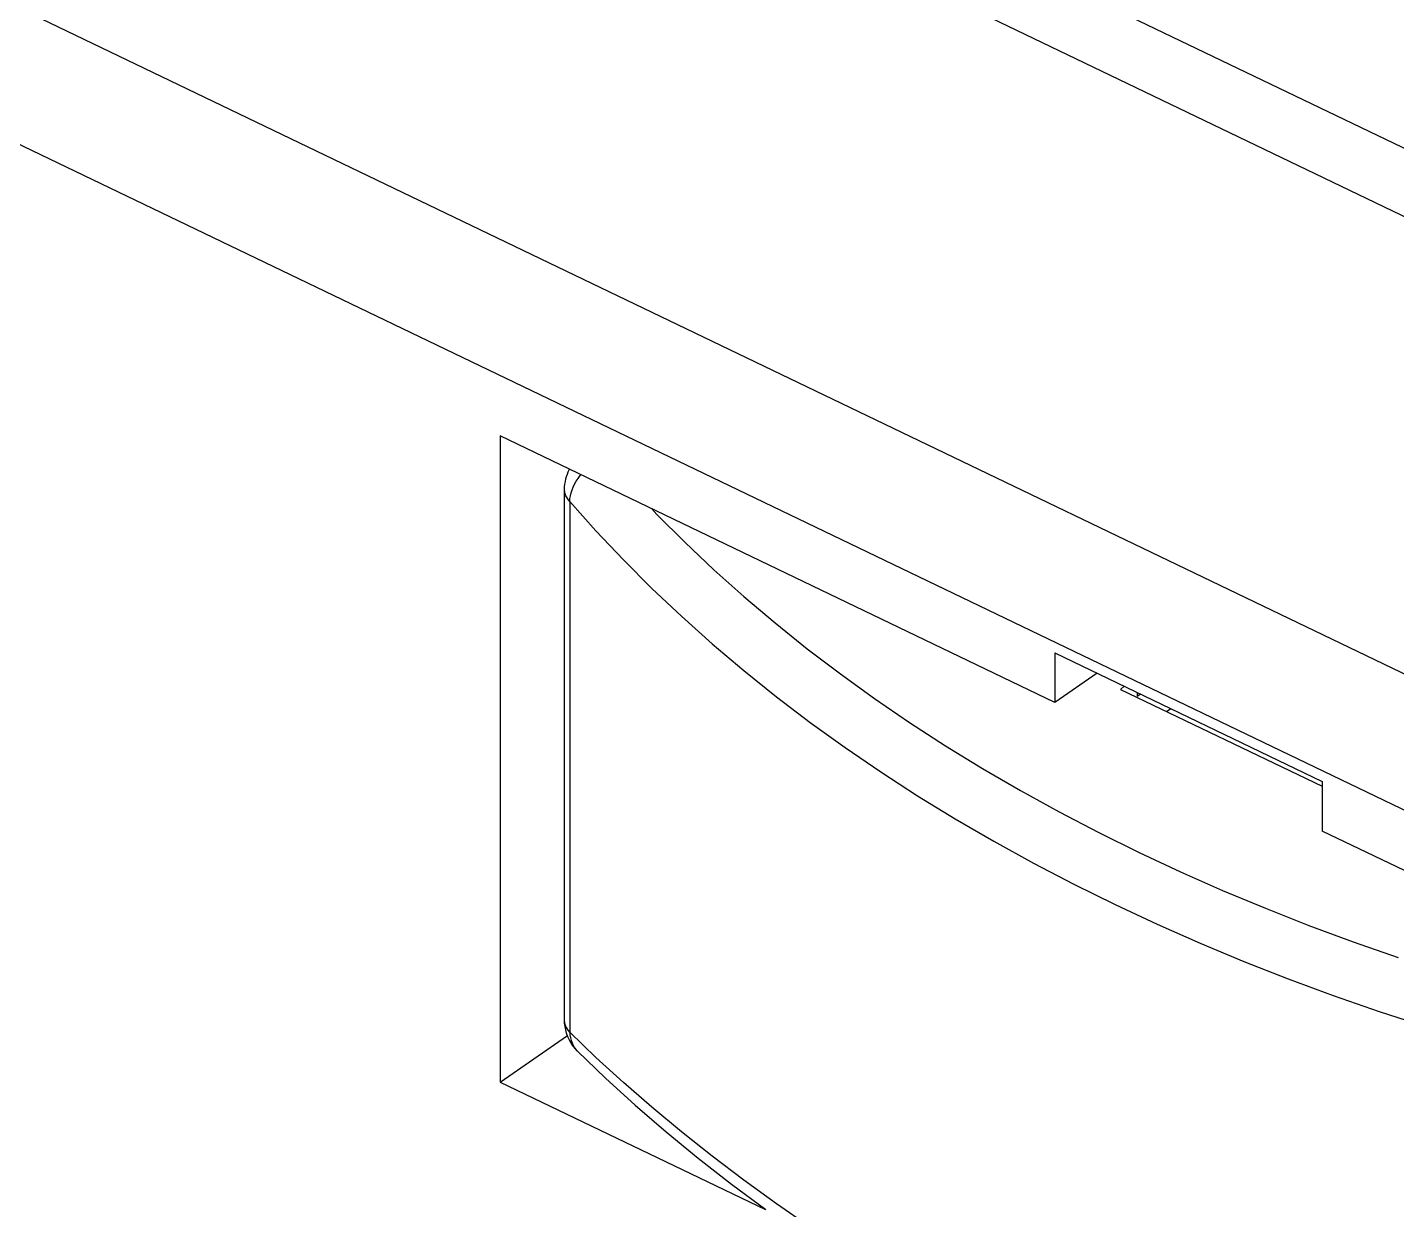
# Model space of a CAD drawing. Extents: x 0 to 420, y 0 to 297.
# Drawn here: x 180.81 to 196.55, y 151.48 to 165.08 of the extents above; entities that cross this region are included whole.
import ezdxf

# ---------------------------------------------------------------- set-up
doc = ezdxf.new("R2010")
doc.units = 0
doc.header["$LTSCALE"] = 23.1
doc.layers.add('40000_ISO', color=7, linetype='CONTINUOUS')

msp = doc.modelspace()

# ---------------------------------------------------------------- linework, layer by layer
at = {"layer": '40000_ISO', "color": 7, "linetype": 'CONTINUOUS'}
for p, q in [((210.089, 157.221), (156.678, 182.895)), ((209.769, 156.591), (156.358, 182.265)), ((151.879, 179.159), (205.29, 153.486)), ((151.239, 177.899), (204.65, 152.225)), ((186.245, 160.379), (186.245, 152.948)), ((192.623, 157.313), (186.245, 160.379)), ((186.988, 159.825), (186.993, 159.855)), ((186.993, 159.855), (186.999, 159.884)), ((186.999, 159.884), (187.007, 159.912)), ((187.007, 159.912), (187.016, 159.938)), ((187.016, 159.938), (187.026, 159.964)), ((187.026, 159.964), (187.038, 159.989)), ((187.038, 159.989), (187.042, 159.995)), ((187.099, 159.825), (187.118, 159.858)), ((187.118, 159.858), (187.139, 159.89)), ((187.139, 159.89), (187.162, 159.922)), ((187.162, 159.922), (187.171, 159.933)), ((186.984, 159.762), (186.985, 159.794)), ((186.984, 159.757), (186.984, 159.762)), ((186.984, 153.659), (186.984, 159.762)), ((186.986, 159.734), (186.984, 159.757)), ((186.985, 159.794), (186.988, 159.825)), ((186.992, 159.712), (186.986, 159.734)), ((187, 159.689), (186.992, 159.712)), ((187.051, 159.691), (187.059, 159.724)), ((187.059, 159.724), (187.07, 159.758)), ((187.07, 159.758), (187.083, 159.791)), ((187.083, 159.791), (187.099, 159.825)), ((187.012, 159.667), (187, 159.689)), ((187.026, 159.646), (187.012, 159.667)), ((187.043, 159.626), (187.026, 159.646)), ((187.043, 159.626), (187.046, 159.658)), ((187.043, 159.626), (187.043, 153.523)), ((187.043, 159.626), (187.345, 159.286)), ((187.046, 159.658), (187.051, 159.691)), ((187.986, 159.541), (188.047, 159.477)), ((188.047, 159.477), (188.368, 159.156)), ((187.345, 159.286), (187.66, 158.953)), ((188.368, 159.156), (188.701, 158.84)), ((187.66, 158.953), (187.987, 158.625)), ((188.701, 158.84), (189.047, 158.531)), ((187.987, 158.625), (188.327, 158.304)), ((189.047, 158.531), (189.405, 158.228)), ((188.327, 158.304), (188.68, 157.989)), ((189.405, 158.228), (189.775, 157.932)), ((188.68, 157.989), (189.045, 157.68)), ((189.775, 157.932), (190.156, 157.642)), ((192.623, 157.884), (192.623, 157.313)), ((192.623, 157.884), (195.697, 156.406)), ((189.045, 157.68), (189.422, 157.379)), ((193.11, 157.65), (192.623, 157.313)), ((190.156, 157.642), (190.548, 157.359)), ((193.378, 157.464), (193.421, 157.501)), ((189.422, 157.379), (189.81, 157.084)), ((190.548, 157.359), (190.952, 157.084)), ((193.378, 157.464), (195.697, 156.35)), ((193.57, 157.429), (193.57, 157.385)), ((193.57, 157.385), (193.608, 157.411)), ((193.907, 157.21), (193.956, 157.244)), ((189.81, 157.084), (190.21, 156.796)), ((190.952, 157.084), (191.366, 156.815)), ((190.21, 156.796), (190.622, 156.515)), ((191.366, 156.815), (191.792, 156.554)), ((191.792, 156.554), (192.227, 156.301)), ((190.622, 156.515), (191.045, 156.241)), ((195.697, 156.406), (195.697, 155.835)), ((191.045, 156.241), (191.478, 155.975)), ((192.227, 156.301), (192.673, 156.055)), ((191.478, 155.975), (191.922, 155.717)), ((192.673, 156.055), (193.129, 155.817)), ((193.129, 155.817), (193.594, 155.587)), ((202.076, 152.769), (195.697, 155.835)), ((191.922, 155.717), (192.377, 155.467)), ((192.377, 155.467), (192.841, 155.224)), ((193.594, 155.587), (194.069, 155.365)), ((194.069, 155.365), (194.553, 155.152)), ((192.841, 155.224), (193.316, 154.99)), ((194.553, 155.152), (195.045, 154.946)), ((193.316, 154.99), (193.8, 154.763)), ((195.045, 154.946), (195.546, 154.749)), ((193.8, 154.763), (194.293, 154.545)), ((195.546, 154.749), (196.056, 154.561)), ((194.293, 154.545), (194.796, 154.336)), ((196.056, 154.561), (196.573, 154.382)), ((194.796, 154.336), (195.307, 154.135)), ((195.307, 154.135), (195.826, 153.943)), ((195.826, 153.943), (196.354, 153.76)), ((196.354, 153.76), (196.889, 153.585)), ((186.985, 153.625), (186.984, 153.659)), ((186.984, 153.654), (186.984, 153.659)), ((186.986, 153.631), (186.984, 153.654)), ((186.989, 153.588), (186.985, 153.625)), ((186.992, 153.609), (186.986, 153.631)), ((186.997, 153.548), (186.989, 153.588)), ((187, 153.586), (186.992, 153.609)), ((187.012, 153.565), (187, 153.586)), ((187.026, 153.543), (187.012, 153.565)), ((186.245, 152.948), (187.016, 153.483)), ((187.007, 153.508), (186.997, 153.548)), ((187.022, 153.469), (187.007, 153.508)), ((187.039, 153.431), (187.022, 153.469)), ((187.043, 153.523), (187.026, 153.543)), ((187.059, 153.395), (187.039, 153.431)), ((187.043, 153.523), (187.046, 153.489)), ((187.345, 153.231), (187.043, 153.523)), ((187.046, 153.489), (187.051, 153.457)), ((187.051, 153.457), (187.059, 153.426)), ((187.059, 153.426), (187.07, 153.397)), ((187.082, 153.361), (187.059, 153.395)), ((187.07, 153.397), (187.083, 153.369)), ((187.108, 153.33), (187.082, 153.361)), ((187.083, 153.369), (187.099, 153.343)), ((187.099, 153.343), (187.118, 153.319)), ((187.132, 153.304), (187.108, 153.33)), ((187.132, 153.304), (187.456, 152.992)), ((187.66, 152.943), (187.345, 153.231)), ((186.245, 152.948), (189.297, 151.481)), ((187.456, 152.992), (187.797, 152.681)), ((187.987, 152.657), (187.66, 152.943)), ((187.797, 152.681), (188.152, 152.375)), ((188.327, 152.375), (187.987, 152.657)), ((188.152, 152.375), (188.52, 152.072)), ((188.68, 152.095), (188.327, 152.375)), ((188.52, 152.072), (188.903, 151.774)), ((189.045, 151.82), (188.68, 152.095)), ((188.903, 151.774), (189.299, 151.48)), ((189.422, 151.547), (189.045, 151.82)), ((189.81, 151.279), (189.422, 151.547))]:
    msp.add_line(p, q, dxfattribs=at)

doc.saveas('drawing.dxf')
